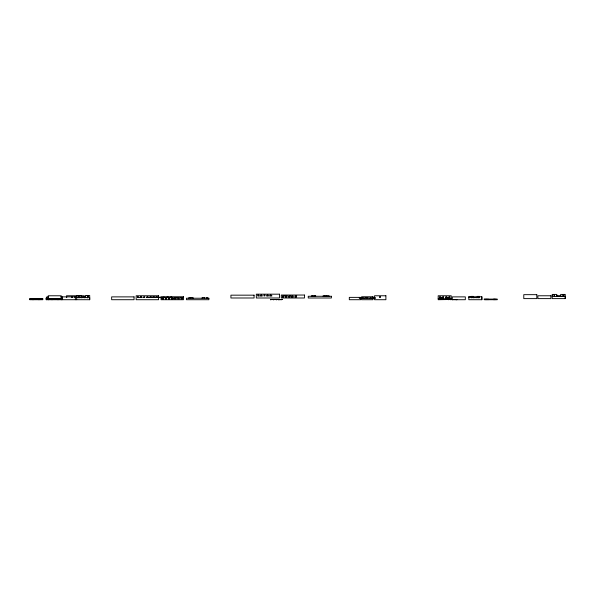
<?xml version="1.0" encoding="UTF-8"?>
<svg xmlns="http://www.w3.org/2000/svg" width="595" height="595" viewBox="0 0 595 595"><rect width="100%" height="100%" fill="white"/><g stroke="black" fill="none" stroke-linecap="round" stroke-linejoin="round"><path stroke-width="0.89" d="M81.24 297.626L81.24 295.574L78.994 295.574L78.994 297.872M87.391 297.872L87.391 295.529L85.122 295.574L85.122 297.626M47.176 297.991L46.157 297.991L46.157 299.716L89.704 299.716L89.704 297.626L76.681 297.626L76.681 295.529L79.611 295.529M171.769 298.727L171.769 297.626L171.769 299.017M172.751 298.727L172.751 297.626L172.751 299.017M468.823 297.626L468.823 296.764L471.753 296.764L471.753 297.872M470.095 297.626L470.095 296.764M471.203 297.626L471.203 296.764M473.382 297.626L473.382 296.392L471.143 296.392M478.916 297.872L478.916 296.764L481.846 296.764L481.846 299.716L468.823 299.716L468.823 296.764M481.846 299.716L481.846 296.764M485.572 299.716L485.572 299.099M486.561 299.716L486.561 299.099M487.171 299.716L487.171 299.099M488.16 299.716L488.16 299.099M493.352 299.716L493.352 299.099M494.333 299.716L494.333 299.099M494.951 299.716L494.951 299.099M495.933 299.716L495.933 299.099M554.54 296.518L554.54 294.421L554.54 295.165L553.558 295.165L553.558 294.421M556.786 296.518L556.786 294.421L552.227 294.421L552.227 296.518L565.25 296.518L565.25 298.608L552.227 298.608L552.227 295.656M163.685 298.735L161.959 298.735C164.161 300.289 163.632 296.117 163.432 298.482L162.331 298.482L161.959 297.626M562.937 295.165L563.919 295.165M86.773 295.529L89.704 295.529L89.704 299.716M556.57 295.656L560.906 295.656M262.469 295.901L257.665 295.901L257.665 295.038L258.647 295.038L258.647 295.901M266.53 295.901L268.464 295.901M269.438 295.901L272.012 295.901M287.259 295.901L282.58 295.901L282.58 297.292M290.42 295.901L288.828 295.901L288.828 297.292M296.689 295.901L295.083 295.901L295.083 297.292M87.391 296.265L88.372 296.265M479.533 296.392L477.264 296.392L477.264 297.626M560.854 296.578L559.746 296.518M81.024 296.764L85.36 296.764M140.68 296.697L140.68 297.5L140.621 296.697L141.61 296.697L141.61 297.5M147.798 296.697L147.798 297.5L147.858 296.697L146.876 296.697L146.876 297.5M156.314 296.697L156.314 297.5L156.254 296.697L157.236 296.697L157.236 297.5M282.58 296.764L283.681 296.764M285.704 296.764L286.812 296.764M288.828 296.764L289.936 296.764M291.952 296.764L293.06 296.764M295.083 296.764L296.191 296.764M473.166 296.764L477.51 296.764M48.641 296.883L46.804 296.883L46.804 299.716M60.601 296.883L75.357 296.883L75.357 299.716M155.987 297.255L155.057 297.255L155.987 297.5M160.315 297.255L161.788 297.5M167.924 297.255L169.315 297.5L167.961 297.255M142.257 297.5L137.497 297.5L137.497 296.697L138.479 296.697L138.479 297.5M143.745 297.5L144.734 297.5M146.548 297.5L154.849 297.255L152.967 297.5M156.202 297.5L158.218 297.255L156.872 297.5M160.315 297.5L164.346 297.255L162.963 297.5M172.729 297.5L171.226 297.255L172.684 297.5M440.449 297.5L439.586 297.5L439.586 296.697L440.449 296.697L440.382 298.727M443.572 297.5L441.304 297.5L441.304 298.727M445.834 297.5L448.042 297.5L448.042 298.727M448.965 297.5L449.827 297.5L449.827 296.697L448.965 296.697L449.024 298.727M167.009 297.626L163.432 297.626L163.439 298.735M170.17 297.626L166.563 297.626L166.563 299.017M174.35 297.626L179.065 297.664M180.337 297.626L182.189 297.664M365.932 297.626L368.015 297.626M471.753 297.626L479.533 297.626M81.076 297.686L82.184 297.626M162.331 297.686L163.432 297.686M171.702 297.686L172.81 297.686M204.725 297.745L202.203 297.745L202.203 298.236M473.218 297.686L474.327 297.626M360.637 297.991L359.157 297.991L360.637 298.236M360.801 297.991L362.303 297.991L360.801 298.236M363.88 297.991L362.481 297.991L363.686 298.236M365.747 297.991L364.296 298.236L365.65 297.991M370.99 297.991L372.463 298.236L370.99 298.236M374.285 298.236L372.767 297.991L374.24 298.236M374.582 297.991L375.519 297.991M368.327 298.236L366.929 297.991L368.283 298.236M374.582 298.236L375.43 297.991M46.157 298.482L47.176 298.482M59.515 298.482L59.515 299.226L59.455 298.482L60.192 298.482L60.132 299.226M165.455 298.482L166.563 298.482M168.578 298.482L169.687 298.482M171.702 298.482L172.81 298.482M174.833 298.482L175.942 298.482M177.957 298.482L179.065 298.482M181.081 298.482L182.189 298.482M171.338 298.727L173.182 298.727M438.195 298.727L451.218 298.727M61.121 298.854L62.572 299.099M61.642 298.98L48.626 298.608L61.642 298.608L61.649 299.099M46.157 299.099L46.685 299.099M61.166 299.099L62.624 299.099M448.28 299.716L449.783 299.471M453.464 299.471L452.207 299.716L465.32 299.716L465.32 296.883L452.297 296.883L452.312 299.716M453.806 299.471L455.443 299.471M280.557 299.716L278.267 299.716L280.409 299.471M162.331 297.626L162.331 298.735M565.25 298.608L565.25 294.421L560.668 294.421L560.668 296.518M563.919 294.421L563.919 295.656M562.937 294.421L562.937 296.518M557.731 296.518L556.622 296.518M478.916 296.764L478.916 297.626M477.45 297.626L476.35 297.626M456.967 299.716L455.934 299.716M451.218 299.716L451.218 295.774L438.195 295.774L438.195 299.716L451.746 299.471L450.251 299.716M449.761 297.5L449.701 298.727M449.084 297.5L449.084 298.727M447.775 299.471L446.495 299.471M447.425 297.5L447.425 298.727M446.696 297.5L446.696 296.697L445.834 296.697L445.9 298.727M443.513 298.727L443.572 296.697L442.71 296.697L442.71 297.5M441.921 297.5L441.921 298.727M440.322 297.5L440.322 298.727M439.646 297.5L439.705 298.727M367.532 297.626L367.532 298.363L366.453 298.363L366.453 297.626M329.05 296.273L329.05 295.774L323.145 295.774L323.145 296.273M326.655 295.774L326.655 296.273M324.744 295.774L324.744 296.273M315.64 296.273L315.64 295.774L311.326 295.774L311.326 296.273M315.053 295.774L315.053 296.273M312.65 295.774L312.65 296.273M296.191 295.901L296.191 297.292M293 297.292L293.06 295.901L291.952 295.901L291.952 297.292M292.019 295.901L292.019 297.292M289.936 295.901L289.936 297.292M286.812 295.901L286.812 297.292M285.704 295.901L285.704 297.292M283.681 295.901L283.681 297.292M271.149 295.901L271.149 295.038L270.167 295.038L270.167 295.901M268.025 295.901L268.025 295.038L267.036 295.038L267.036 295.901M261.77 295.901L261.77 295.038L260.788 295.038L260.788 295.901M207.826 298.236L207.826 297.745L206.287 297.745L206.287 298.236M204.665 297.745L204.665 298.236M202.263 297.745L202.263 298.236M193.159 298.236L193.159 297.745L188.727 297.745L188.727 298.236M190.697 297.745L190.697 298.236M182.189 297.626L182.189 299.017M181.081 297.626L181.081 299.017M179.065 297.626L179.065 299.017M177.957 297.626L177.957 299.017M175.942 297.626L175.942 299.017M174.833 297.626L174.833 299.017M172.81 299.017L172.81 297.626L171.702 297.626L171.702 299.017M169.687 297.626L169.687 299.017M168.578 297.626L168.578 299.017M165.455 297.626L165.455 299.017M154.046 297.5L154.112 296.697L153.123 296.697L153.123 297.5M153.19 296.697L153.19 297.5M150.981 297.5L150.981 296.697L150 296.697L150 297.5M150.922 296.697L150.922 297.5M144.674 297.5L144.734 296.697L143.745 296.697L143.812 297.5M137.557 296.697L137.557 297.5M88.372 295.529L88.372 296.764M85.308 297.626L84.2 297.686L84.17 296.764M83.969 297.351L83.969 295.774L66.499 295.774L66.499 297.351M78.994 295.529L78.994 296.265L78.012 296.265L78.012 295.529M76.681 296.764L76.681 299.716M75.602 297.5L75.602 296.764L74.806 296.764L74.806 297.5M72.478 297.5L72.478 296.764L71.675 296.764L71.675 297.5M66.692 296.764L66.692 297.626M62.334 296.883L62.334 299.716M61.642 299.716L61.642 299.226L48.626 299.226L48.626 299.716M61.248 299.716L61.248 295.774L48.232 295.774L48.232 299.716M58.719 299.226L58.719 299.716M58.466 299.226L58.466 298.482L56.332 298.482L56.332 299.226M57.856 298.482L57.856 299.226M57.611 299.226L57.611 299.716M57.068 298.482L57.068 299.226M53.937 299.226L53.937 298.482L51.735 298.482L51.735 299.226M53.2 298.482L53.2 299.226M52.598 299.226L52.598 299.716M52.353 298.482L52.353 299.226M51.482 299.226L51.482 299.716M50.813 299.226L50.813 298.482L50.077 298.482L50.136 299.226M50.753 298.482L50.753 299.226M41.315 298.482L41.256 299.226M40.639 298.482L40.639 299.226M40.579 298.482L40.579 299.226M39.843 299.226L39.843 299.716M39.597 298.482L39.597 299.226M38.98 298.482L38.98 299.226M38.734 298.482L38.734 298.98L33.662 298.98L33.662 298.482M38.734 299.226L38.734 299.716M38.192 298.482L38.192 299.226M37.455 298.482L37.455 299.226M37.143 298.482L37.143 298.98M35.373 298.482L35.373 298.98M35.068 298.482L35.068 299.226M34.331 298.482L34.331 299.226M33.722 299.226L33.722 299.716M33.476 298.482L33.476 299.226M32.866 298.482L32.866 299.226M32.613 299.226L32.613 299.716M31.944 298.482L31.944 299.226M31.877 298.482L31.877 299.226M31.2 298.482L31.267 299.226M484.241 299.099L484.241 299.716L497.264 299.716L497.264 299.099L484.241 299.099M279.471 294.175L256.333 294.175L256.333 297.991L279.471 297.991L279.471 294.175M536.802 294.666L523.779 294.666L523.779 298.608L536.802 298.608L536.802 294.666M264.901 295.038L263.912 295.038L263.912 295.901L264.901 295.901L264.901 295.038M304.447 295.038L281.309 295.038L281.309 297.991L304.447 297.991L304.447 295.038M254.065 295.165L230.927 295.165L230.927 297.991L254.065 297.991L254.065 295.165M158.567 295.774L136.166 295.774L136.166 299.716L158.567 299.716L158.567 295.774M385.895 295.774L374.575 295.774L374.575 299.716L385.895 299.716L385.895 295.774M550.903 295.774L537.88 295.774L537.88 298.608L550.903 298.608L550.903 295.774M331.393 296.273L308.255 296.273L308.255 297.991L331.393 297.991L331.393 296.273M183.461 296.764L161.059 296.764L161.059 299.716L183.461 299.716L183.461 296.764M372.946 296.764L361.626 296.764L361.626 299.716L372.946 299.716L372.946 296.764M380.421 296.697L379.461 296.697L379.461 297.5L380.421 297.5L380.421 296.697M134.046 296.883L111.652 296.883L111.652 299.716L134.046 299.716L134.046 296.883M160.025 297.255L158.642 297.5L160.025 297.255M167.783 297.255L165.484 297.5L167.783 297.255M171.115 297.255L169.53 297.5L171.115 297.255M360.63 297.374L349.31 297.374L349.31 299.716L360.63 299.716L360.63 297.374M370.7 297.991L369.317 298.236L370.685 297.991M208.882 298.236L186.48 298.236L186.48 299.716L208.882 299.716L208.882 298.236M42.773 298.482L29.75 298.854L42.773 298.482M42.773 299.226L29.75 299.226L29.75 299.716L42.773 299.716L42.773 299.226M272.227 299.471L270.383 299.716L272.198 299.471M275.232 299.471L273.112 299.716L275.232 299.471M278.066 299.471L276.102 299.716L278.066 299.471M282.432 299.471L280.966 299.716L282.439 299.471"/></g></svg>
